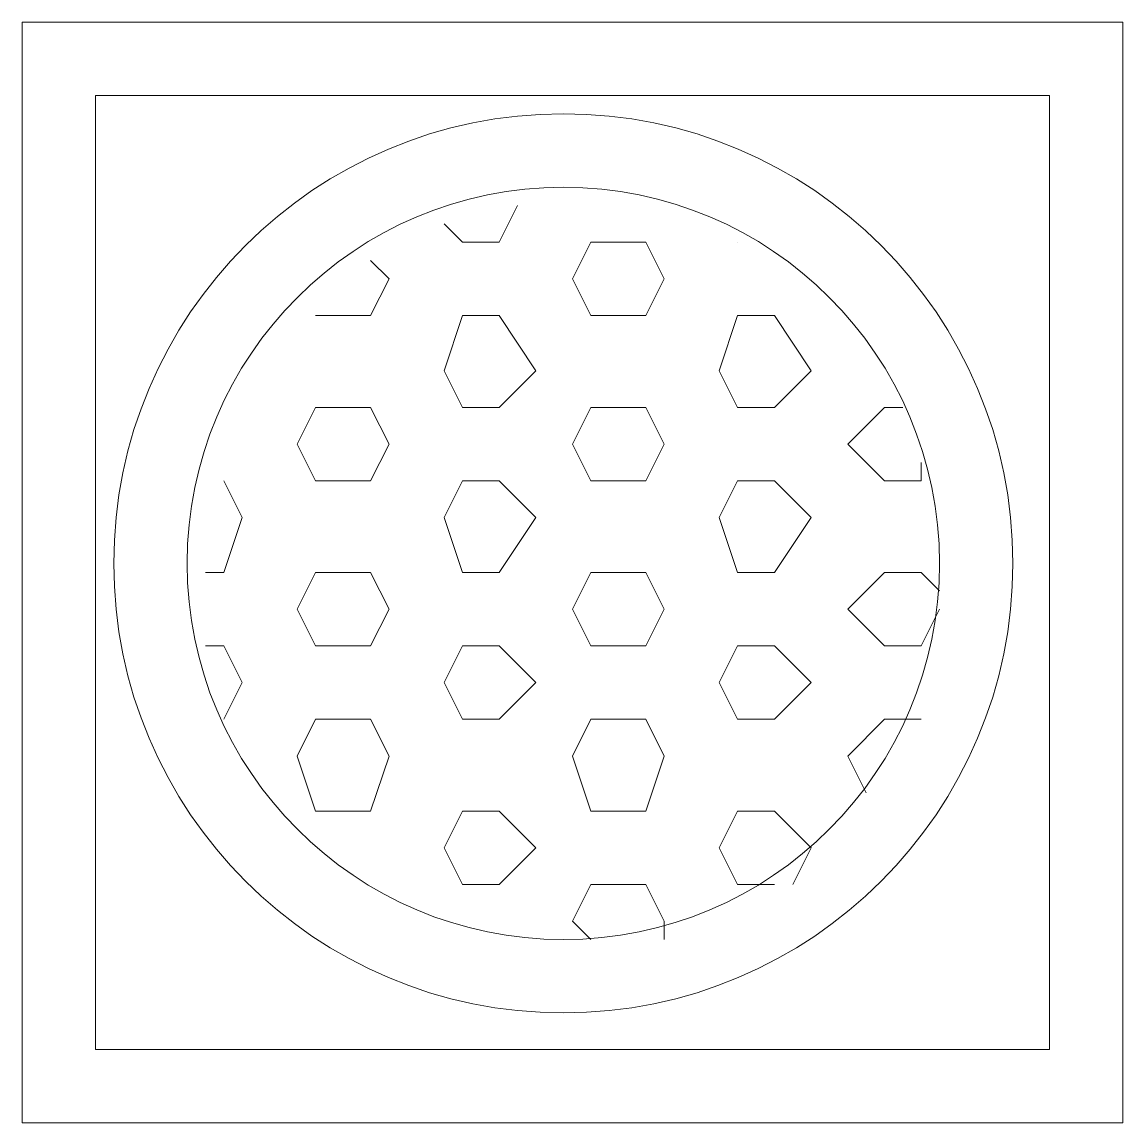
# Model space of a CAD drawing. Header units: feet. Extents: x 24.88 to 27.89, y 12.93 to 15.93.
import ezdxf

# ---------------------------------------------------------------- set-up
doc = ezdxf.new("R2010")
doc.units = ezdxf.units.FT
doc.header["$MEASUREMENT"] = 0
doc.layers.add('FloorTrap', color=7, linetype='Continuous')

# ---------------------------------------------------------------- blocks, each defined once
blk = doc.blocks.new('FT')
at = {"lineweight": 0}
for p, q in [((-117.92934, -235.85868), (-117.92934, 0)), ((-117.92934, 0), (117.92934, 0)), ((117.92934, 0), (117.92934, -235.85868)), ((-102.205428, -220.134768), (-102.205428, -15.723912)), ((-102.205428, -15.723912), (102.205428, -15.723912)), ((102.205428, -15.723912), (102.205428, -220.134768)), ((-15.723912, -47.171736), (-11.792934, -39.30978)), ((-27.516846, -43.240758), (-23.585868, -47.171736)), ((-23.585868, -47.171736), (-15.723912, -47.171736)), ((3.930978, -47.171736), (0, -55.033692)), ((15.723912, -47.171736), (3.930978, -47.171736)), ((19.65489, -55.033692), (15.723912, -47.171736)), ((35.378802, -47.171736), (35.378802, -47.171736)), ((35.378802, -47.171736), (35.378802, -47.171736)), ((-39.30978, -55.033692), (-43.240758, -51.102714)), ((-43.240758, -62.895648), (-39.30978, -55.033692)), ((0, -55.033692), (3.930978, -62.895648)), ((15.723912, -62.895648), (19.65489, -55.033692)), ((-55.033692, -62.895648), (-43.240758, -62.895648)), ((-55.033692, -62.895648), (-55.033692, -62.895648)), ((-23.585868, -62.895648), (-27.516846, -74.688582)), ((-15.723912, -62.895648), (-23.585868, -62.895648)), ((-7.861956, -74.688582), (-15.723912, -62.895648)), ((3.930978, -62.895648), (15.723912, -62.895648)), ((35.378802, -62.895648), (31.447824, -74.688582)), ((43.240758, -62.895648), (35.378802, -62.895648)), ((51.102714, -74.688582), (43.240758, -62.895648)), ((-27.516846, -74.688582), (-23.585868, -82.550538)), ((-15.723912, -82.550538), (-7.861956, -74.688582)), ((31.447824, -74.688582), (35.378802, -82.550538)), ((43.240758, -82.550538), (51.102714, -74.688582)), ((-55.033692, -82.550538), (-58.96467, -90.412494)), ((-43.240758, -82.550538), (-55.033692, -82.550538)), ((-39.30978, -90.412494), (-43.240758, -82.550538)), ((-23.585868, -82.550538), (-15.723912, -82.550538)), ((3.930978, -82.550538), (0, -90.412494)), ((15.723912, -82.550538), (3.930978, -82.550538)), ((19.65489, -90.412494), (15.723912, -82.550538)), ((35.378802, -82.550538), (43.240758, -82.550538)), ((66.826626, -82.550538), (58.96467, -90.412494)), ((70.757604, -82.550538), (66.826626, -82.550538)), ((-58.96467, -90.412494), (-55.033692, -98.27445)), ((-43.240758, -98.27445), (-39.30978, -90.412494)), ((0, -90.412494), (3.930978, -98.27445)), ((15.723912, -98.27445), (19.65489, -90.412494)), ((58.96467, -90.412494), (66.826626, -98.27445)), ((74.688582, -98.27445), (74.688582, -94.343472)), ((-70.757604, -106.136406), (-74.688582, -98.27445)), ((-74.688582, -98.27445), (-74.688582, -98.27445)), ((-55.033692, -98.27445), (-43.240758, -98.27445)), ((-23.585868, -98.27445), (-27.516846, -106.136406)), ((-15.723912, -98.27445), (-23.585868, -98.27445)), ((-7.861956, -106.136406), (-15.723912, -98.27445)), ((3.930978, -98.27445), (15.723912, -98.27445)), ((35.378802, -98.27445), (31.447824, -106.136406)), ((43.240758, -98.27445), (35.378802, -98.27445)), ((51.102714, -106.136406), (43.240758, -98.27445)), ((66.826626, -98.27445), (74.688582, -98.27445)), ((-74.688582, -117.92934), (-70.757604, -106.136406)), ((-27.516846, -106.136406), (-23.585868, -117.92934)), ((-15.723912, -117.92934), (-7.861956, -106.136406)), ((31.447824, -106.136406), (35.378802, -117.92934)), ((43.240758, -117.92934), (51.102714, -106.136406)), ((-78.61956, -117.92934), (-74.688582, -117.92934)), ((-58.96467, -125.791296), (-55.033692, -117.92934)), ((-55.033692, -117.92934), (-43.240758, -117.92934)), ((-43.240758, -117.92934), (-39.30978, -125.791296)), ((-23.585868, -117.92934), (-15.723912, -117.92934)), ((0, -125.791296), (3.930978, -117.92934)), ((3.930978, -117.92934), (15.723912, -117.92934)), ((15.723912, -117.92934), (19.65489, -125.791296)), ((35.378802, -117.92934), (43.240758, -117.92934)), ((58.96467, -125.791296), (66.826626, -117.92934)), ((66.826626, -117.92934), (74.688582, -117.92934)), ((74.688582, -117.92934), (78.61956, -121.860318)), ((-55.033692, -133.653252), (-58.96467, -125.791296)), ((-39.30978, -125.791296), (-43.240758, -133.653252)), ((3.930978, -133.653252), (0, -125.791296)), ((19.65489, -125.791296), (15.723912, -133.653252)), ((66.826626, -133.653252), (58.96467, -125.791296)), ((78.61956, -125.791296), (74.688582, -133.653252)), ((-78.61956, -133.653252), (-74.688582, -133.653252)), ((-74.688582, -133.653252), (-70.757604, -141.515208)), ((-43.240758, -133.653252), (-55.033692, -133.653252)), ((-27.516846, -141.515208), (-23.585868, -133.653252)), ((-23.585868, -133.653252), (-15.723912, -133.653252)), ((-15.723912, -133.653252), (-7.861956, -141.515208)), ((15.723912, -133.653252), (3.930978, -133.653252)), ((31.447824, -141.515208), (35.378802, -133.653252)), ((35.378802, -133.653252), (43.240758, -133.653252)), ((43.240758, -133.653252), (51.102714, -141.515208)), ((74.688582, -133.653252), (66.826626, -133.653252)), ((-70.757604, -141.515208), (-74.688582, -149.377164)), ((-23.585868, -149.377164), (-27.516846, -141.515208)), ((-7.861956, -141.515208), (-15.723912, -149.377164)), ((35.378802, -149.377164), (31.447824, -141.515208)), ((51.102714, -141.515208), (43.240758, -149.377164)), ((-58.96467, -157.23912), (-55.033692, -149.377164)), ((-55.033692, -149.377164), (-43.240758, -149.377164)), ((-43.240758, -149.377164), (-39.30978, -157.23912)), ((-15.723912, -149.377164), (-23.585868, -149.377164)), ((0, -157.23912), (3.930978, -149.377164)), ((3.930978, -149.377164), (15.723912, -149.377164)), ((15.723912, -149.377164), (19.65489, -157.23912)), ((43.240758, -149.377164), (35.378802, -149.377164)), ((58.96467, -157.23912), (66.826626, -149.377164)), ((66.826626, -149.377164), (74.688582, -149.377164)), ((-55.033692, -169.032054), (-58.96467, -157.23912)), ((-39.30978, -157.23912), (-43.240758, -169.032054)), ((3.930978, -169.032054), (0, -157.23912)), ((19.65489, -157.23912), (15.723912, -169.032054)), ((62.895648, -165.101076), (58.96467, -157.23912)), ((-43.240758, -169.032054), (-55.033692, -169.032054)), ((-27.516846, -176.89401), (-23.585868, -169.032054)), ((-23.585868, -169.032054), (-15.723912, -169.032054)), ((-15.723912, -169.032054), (-7.861956, -176.89401)), ((15.723912, -169.032054), (3.930978, -169.032054)), ((31.447824, -176.89401), (35.378802, -169.032054)), ((35.378802, -169.032054), (43.240758, -169.032054)), ((43.240758, -169.032054), (51.102714, -176.89401)), ((-23.585868, -184.755966), (-27.516846, -176.89401)), ((-7.861956, -176.89401), (-15.723912, -184.755966)), ((35.378802, -184.755966), (31.447824, -176.89401)), ((51.102714, -176.89401), (47.171736, -184.755966)), ((-15.723912, -184.755966), (-23.585868, -184.755966)), ((0, -192.617922), (3.930978, -184.755966)), ((3.930978, -184.755966), (15.723912, -184.755966)), ((15.723912, -184.755966), (19.65489, -192.617922)), ((43.240758, -184.755966), (35.378802, -184.755966)), ((3.930978, -196.5489), (0, -192.617922)), ((19.65489, -192.617922), (19.65489, -196.5489)), ((102.205428, -220.134768), (-102.205428, -220.134768)), ((117.92934, -235.85868), (-117.92934, -235.85868))]:
    blk.add_line(p, q, dxfattribs=at)
for centre, radius in [((-1.965471, -115.963869), 96.308943), ((-1.965476, -115.963864), 80.585036)]:
    blk.add_circle(centre, radius, dxfattribs=at)

msp = doc.modelspace()

# ---------------------------------------------------------------- block references
at = {"layer": 'FloorTrap', "xscale": 0.012728229122695, "yscale": 0.012728229122695, "zscale": 0.012728229122695}
msp.add_blockref('FT', (26.3855, 15.9326), dxfattribs=at)

doc.saveas('drawing.dxf')
